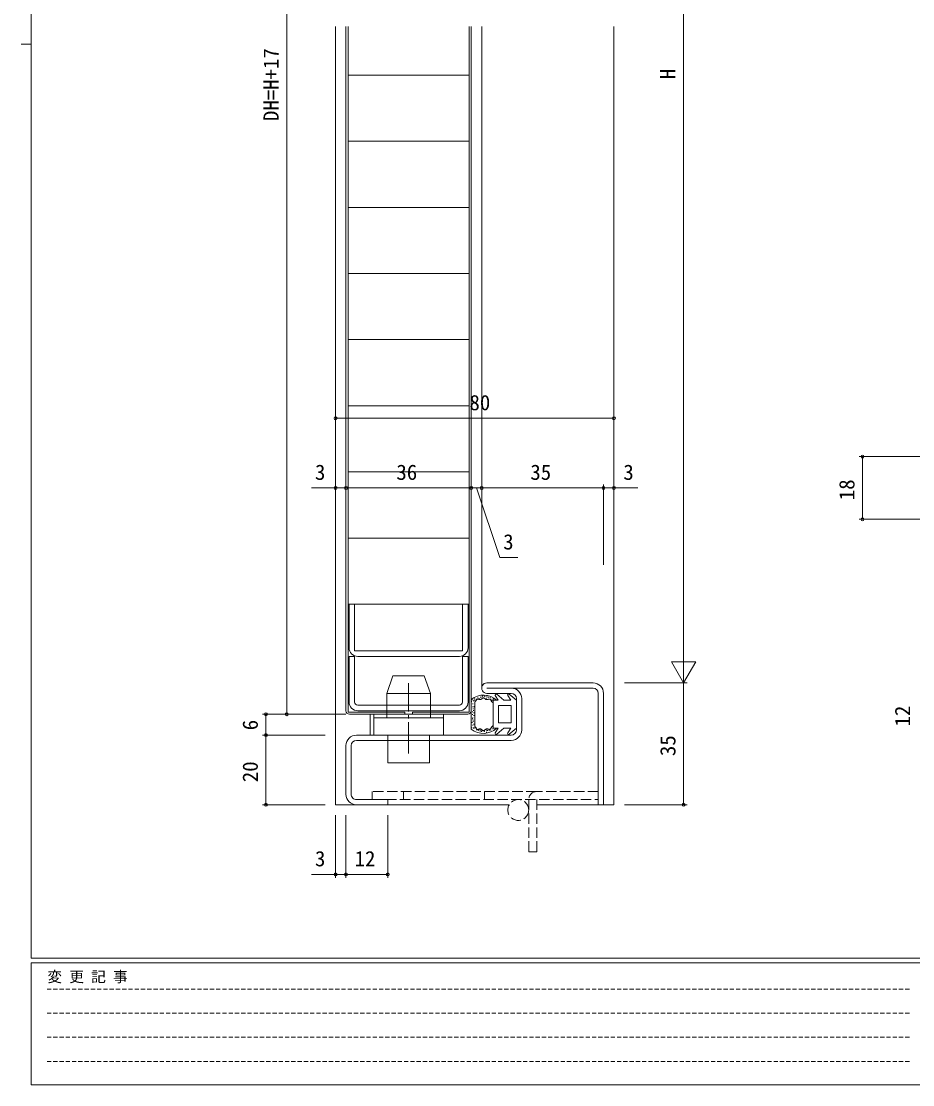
# Model space of a CAD drawing. Units: millimetres on the paper. Extents: x -397 to 397, y -282 to 282.
# Drawn here: x -396.7 to -140.5, y -282.1 to 23.4 of the extents above; entities that cross this region are included whole.
import ezdxf
from ezdxf.enums import TextEntityAlignment as Align

# ---------------------------------------------------------------- set-up
doc = ezdxf.new("R2010")
doc.units = ezdxf.units.MM
for name, pattern in [('CHAIN2', [12, 9, -1, 1, -1]), ('DASHED1', [1.8, 1.2, -0.6]), ('DASHED3', [4, 3, -1])]:
    doc.linetypes.add(name, pattern=pattern)
for name, color, linetype, lineweight in [('0-1_USER1', 4, 'Continuous', 9), ('0-2_YKK_ZWAK', 2, 'Continuous', 9), ('0-3_YKK_11', 6, 'Continuous', 9), ('0-4_YKK_12', 7, 'Continuous', 9), ('0-6_YKK_D', 7, 'Continuous', 9)]:
    doc.layers.add(name, color=color, linetype=linetype, lineweight=lineweight)
doc.styles.add('ＭＳ ゴシック', font='')
doc.styles.get('ＭＳ ゴシック').set_extended_font_data('MS Gothic')

msp = doc.modelspace()

# ---------------------------------------------------------------- linework, layer by layer
at = {"layer": '0-1_USER1'}
for p, q in [((-303.408, -174.686), (-303.408, 21.864)), ((-302.808, 21.864), (-302.808, -175.086)), ((-268.008, 21.864), (-268.008, -175.086)), ((-267.408, -174.686), (-267.408, 21.864)), ((-302.808, 7.914), (-268.008, 7.914)), ((-302.808, -11.086), (-268.008, -11.086)), ((-302.808, -30.086), (-268.008, -30.086)), ((-302.808, -49.086), (-268.008, -49.086)), ((-302.808, -68.086), (-268.008, -68.086)), ((-302.808, -87.086), (-268.008, -87.086)), ((-302.808, -106.086), (-268.008, -106.086)), ((-302.808, -125.086), (-268.008, -125.086)), ((-302.808, -144.086), (-268.008, -144.086)), ((-289.908, -164.686), (-291.658, -169.686)), ((-280.908, -164.686), (-289.908, -164.686)), ((-280.908, -164.686), (-279.158, -169.686)), ((-291.658, -176.686), (-291.658, -169.686)), ((-279.158, -169.686), (-291.658, -169.686)), ((-279.158, -176.686), (-279.158, -169.686)), ((-265.49, -171.08), (-265.49, -170.88)), ((-264.774, -170.877), (-264.774, -170.677)), ((-264.357, -170.853), (-264.357, -170.653)), ((-264.213, -170.555), (-264.213, -170.355)), ((-263.677, -170.519), (-263.677, -170.319)), ((-263.533, -170.722), (-263.533, -170.522)), ((-263.032, -171.128), (-263.032, -170.928)), ((-262.925, -170.567), (-262.925, -170.367)), ((-262.511, -170.924), (-262.511, -170.724)), ((-261.948, -170.983), (-261.948, -170.783)), ((-259.627, -171.686), (-260.529, -170.339)), ((-258.008, -171.686), (-260.087, -169.942)), ((-256.027, -171.686), (-256.929, -170.339)), ((-254.408, -171.686), (-256.487, -169.942)), ((-267.408, -171.444), (-267.408, -179.929)), ((-267.374, -172.082), (-267.374, -171.882)), ((-267.112, -171.653), (-267.112, -171.453)), ((-267, -172.763), (-267, -172.563)), ((-266.928, -173.674), (-266.928, -173.474)), ((-266.875, -174.264), (-266.875, -174.064)), ((-266.714, -171.958), (-266.714, -171.758)), ((-266.611, -171.772), (-266.611, -171.572)), ((-266.535, -173.603), (-266.535, -173.403)), ((-266.504, -171.354), (-266.504, -171.154)), ((-266.408, -179.206), (-266.408, -172.167)), ((-266.265, -171.891), (-266.265, -171.691)), ((-266.027, -171.486), (-266.027, -171.286)), ((-265.108, -171.295), (-265.108, -171.095)), ((-261.772, -171.464), (-261.772, -171.264)), ((-261.444, -171.757), (-261.444, -171.557)), ((-261.108, -171.686), (-261.108, -175.686)), ((-259.627, -171.686), (-261.108, -171.686)), ((-261.069, -171.405), (-261.069, -171.205)), ((-259.608, -178.186), (-259.608, -173.186)), ((-256.027, -171.686), (-258.008, -171.686)), ((-254.408, -171.686), (-254.408, -179.686)), ((-295.408, -181.686), (-295.408, -175.686)), ((-275.408, -175.686), (-295.408, -175.686)), ((-275.408, -176.686), (-295.408, -176.686)), ((-268.008, -175.086), (-284.308, -175.086)), ((-284.308, -175.086), (-284.308, -175.686)), ((-284.308, -175.686), (-268.408, -175.686)), ((-275.408, -181.686), (-275.408, -175.686)), ((-267.089, -175.819), (-267.089, -175.619)), ((-267.053, -177.088), (-267.053, -176.888)), ((-267.018, -175.086), (-267.018, -174.886)), ((-266.91, -176.82), (-266.91, -176.62)), ((-266.732, -174.693), (-266.732, -174.493)), ((-266.678, -175.372), (-266.678, -175.172)), ((-266.678, -176.159), (-266.678, -175.959)), ((-261.108, -179.686), (-261.108, -175.686)), ((-267.255, -179.669), (-267.255, -179.469)), ((-267.107, -178.16), (-267.107, -177.96)), ((-266.91, -178.893), (-266.91, -178.693)), ((-266.839, -177.892), (-266.839, -177.692)), ((-266.821, -177.445), (-266.821, -177.245)), ((-266.706, -179.573), (-266.706, -179.373)), ((-266.624, -178.607), (-266.624, -178.407)), ((-266.623, -179.919), (-266.623, -179.719)), ((-266.325, -179.728), (-266.325, -179.528)), ((-265.883, -180.253), (-265.883, -180.053)), ((-265.418, -180.193), (-265.418, -179.993)), ((-265.18, -180.229), (-265.18, -180.029)), ((-264.679, -180.36), (-264.679, -180.16)), ((-263.104, -180.205), (-263.104, -180.005)), ((-262.183, -180.39), (-262.183, -180.19)), ((-261.796, -180.332), (-261.796, -180.132)), ((-261.174, -180.003), (-261.174, -179.803)), ((-259.627, -179.686), (-261.108, -179.686)), ((-259.627, -179.686), (-260.529, -181.034)), ((-258.008, -179.686), (-260.087, -181.43)), ((-255.908, -178.186), (-259.608, -178.186)), ((-256.027, -179.686), (-258.008, -179.686)), ((-256.027, -179.686), (-256.929, -181.034)), ((-254.408, -179.686), (-256.487, -181.43)), ((-275.408, -181.686), (-295.408, -181.686)), ((-291.408, -181.686), (-291.408, -189.686)), ((-279.408, -181.686), (-279.408, -189.686)), ((-265.406, -180.468), (-265.406, -180.268)), ((-264.81, -180.635), (-264.81, -180.435)), ((-264.416, -180.766), (-264.416, -180.566)), ((-264.225, -180.563), (-264.225, -180.363)), ((-263.653, -180.778), (-263.653, -180.578)), ((-263.629, -180.599), (-263.629, -180.399)), ((-263.021, -180.969), (-263.021, -180.769)), ((-262.937, -180.432), (-262.937, -180.232)), ((-262.605, -180.437), (-262.605, -180.237)), ((-291.408, -189.686), (-279.408, -189.686))]:
    msp.add_line(p, q, dxfattribs=at)
at = {"layer": '0-1_USER1', "linetype": 'CHAIN2'}
msp.add_line((-285.408, -186.917), (-285.408, -166.776), dxfattribs=at)
at = {"layer": '0-1_USER1', "linetype": 'DASHED3'}
for p, q in [((-248.608, -197.886), (-295.908, -197.886)), ((-286.908, -200.186), (-286.908, -197.886)), ((-263.608, -200.186), (-263.608, -197.886)), ((-230.908, -197.886), (-248.608, -197.886)), ((-250.908, -215.186), (-250.908, -200.186)), ((-248.608, -200.186), (-248.608, -215.186)), ((-250.908, -215.186), (-248.608, -215.186))]:
    msp.add_line(p, q, dxfattribs=at)
at = {"layer": '0-1_USER1'}
for points in [[(-263.741, -171.033), (-263.797, -171.008), (-263.853, -170.992), (-263.908, -170.986), (-263.964, -170.993), (-264.019, -171.011), (-264.075, -171.038), (-264.131, -171.072), (-264.187, -171.113), (-264.244, -171.158), (-264.303, -171.205), (-264.362, -171.254), (-264.422, -171.301), (-264.484, -171.346), (-264.547, -171.387), (-264.612, -171.422), (-264.678, -171.45), (-264.747, -171.469), (-264.818, -171.477), (-264.89, -171.477), (-264.964, -171.468), (-265.038, -171.454), (-265.112, -171.435), (-265.186, -171.414), (-265.26, -171.392), (-265.332, -171.37), (-265.402, -171.351), (-265.469, -171.335), (-265.534, -171.325), (-265.596, -171.322), (-265.653, -171.328), (-265.707, -171.344), (-265.756, -171.372), (-265.8, -171.409), (-265.842, -171.456), (-265.88, -171.51), (-265.918, -171.57), (-265.954, -171.634), (-265.989, -171.701), (-266.026, -171.769)], [(-261.519, -172.111), (-261.554, -172.034), (-261.589, -171.959), (-261.624, -171.884), (-261.66, -171.812), (-261.697, -171.742), (-261.735, -171.675), (-261.775, -171.613), (-261.816, -171.555), (-261.859, -171.503), (-261.904, -171.456), (-261.951, -171.416), (-262.001, -171.384), (-262.054, -171.36), (-262.11, -171.344), (-262.168, -171.337), (-262.23, -171.339), (-262.295, -171.347), (-262.361, -171.36), (-262.43, -171.377), (-262.5, -171.396), (-262.571, -171.416), (-262.642, -171.436), (-262.714, -171.454), (-262.787, -171.469), (-262.859, -171.479), (-262.93, -171.484), (-263, -171.481), (-263.069, -171.469), (-263.137, -171.448), (-263.202, -171.418), (-263.267, -171.381), (-263.329, -171.339), (-263.391, -171.293), (-263.452, -171.245), (-263.511, -171.197), (-263.57, -171.15), (-263.627, -171.106), (-263.684, -171.067), (-263.741, -171.033)], [(-266.026, -171.769), (-266.063, -171.836), (-266.103, -171.901), (-266.145, -171.963), (-266.191, -172.019), (-266.242, -172.069), (-266.297, -172.111), (-266.305, -172.116), (-266.312, -172.12), (-266.32, -172.125), (-266.328, -172.129), (-266.336, -172.133), (-266.343, -172.137), (-266.351, -172.141), (-266.359, -172.145), (-266.367, -172.149), (-266.376, -172.152), (-266.384, -172.156), (-266.392, -172.16), (-266.4, -172.163), (-266.408, -172.167)], [(-255.908, -178.186), (-255.908, -173.186), (-259.608, -173.186)], [(-302.808, -175.086), (-286.508, -175.086), (-286.508, -175.686), (-302.408, -175.686)], [(-266.408, -179.206), (-266.4, -179.209), (-266.392, -179.213), (-266.384, -179.217), (-266.376, -179.22), (-266.367, -179.224), (-266.359, -179.228), (-266.351, -179.232), (-266.343, -179.236), (-266.336, -179.24), (-266.328, -179.244), (-266.32, -179.248), (-266.312, -179.252), (-266.305, -179.257), (-266.297, -179.262), (-266.242, -179.303), (-266.191, -179.353), (-266.145, -179.41), (-266.103, -179.471), (-266.063, -179.537), (-266.026, -179.604), (-265.989, -179.672), (-265.954, -179.738), (-265.918, -179.802), (-265.881, -179.862), (-265.842, -179.916), (-265.8, -179.963), (-265.756, -180.001), (-265.707, -180.028), (-265.653, -180.045), (-265.596, -180.05), (-265.534, -180.047), (-265.469, -180.037), (-265.402, -180.022), (-265.332, -180.002), (-265.26, -179.98), (-265.186, -179.958), (-265.112, -179.937), (-265.038, -179.919), (-264.964, -179.904)], [(-264.964, -179.904), (-264.89, -179.896), (-264.818, -179.895), (-264.747, -179.904), (-264.678, -179.922), (-264.612, -179.95), (-264.547, -179.985), (-264.484, -180.026), (-264.422, -180.071), (-264.362, -180.119), (-264.303, -180.167), (-264.244, -180.215), (-264.187, -180.26), (-264.131, -180.3), (-264.075, -180.335), (-264.019, -180.362), (-263.964, -180.379), (-263.908, -180.386), (-263.853, -180.381), (-263.797, -180.365), (-263.741, -180.339), (-263.684, -180.306), (-263.627, -180.266), (-263.57, -180.222), (-263.511, -180.175), (-263.452, -180.127), (-263.391, -180.079), (-263.329, -180.034), (-263.267, -179.992), (-263.202, -179.955), (-263.137, -179.925), (-263.069, -179.904), (-263, -179.892), (-262.93, -179.889), (-262.859, -179.893), (-262.787, -179.904), (-262.714, -179.919), (-262.642, -179.937), (-262.571, -179.956), (-262.5, -179.977)], [(-262.5, -179.977), (-262.43, -179.996), (-262.361, -180.013), (-262.295, -180.026), (-262.23, -180.034), (-262.169, -180.035), (-262.11, -180.029), (-262.054, -180.013), (-262.001, -179.988), (-261.951, -179.956), (-261.904, -179.916), (-261.859, -179.87), (-261.816, -179.818), (-261.775, -179.76), (-261.735, -179.697), (-261.697, -179.631), (-261.66, -179.561), (-261.624, -179.488), (-261.589, -179.414), (-261.554, -179.338), (-261.519, -179.262)]]:
    msp.add_lwpolyline(points, dxfattribs=at)
at = {"layer": '0-1_USER1', "linetype": 'DASHED3'}
msp.add_lwpolyline([(-295.908, -197.886), (-295.908, -200.186), (-230.908, -200.186), (-230.908, -197.886)], dxfattribs=at)
msp.add_circle((-253.908, -203.186), 3, dxfattribs=at)
at = {"layer": '0-1_USER1'}
for centre, radius, start, end in [((-263.908, -175.686), 5.5, 46.65824, 129.51963), ((-260.28, -170.172), 0.3, 49.99756, 213.78886), ((-256.68, -170.172), 0.3, 49.99756, 213.78886), ((-263.908, -175.686), 4.3, 49.37051, 56.2499), ((-302.408, -174.686), 1, 180, 270), ((-268.408, -174.686), 1, 270, 0), ((-263.908, -175.686), 5.5, 230.48036, 313.34175), ((-263.908, -175.686), 4.3, 303.7499, 310.62928), ((-260.28, -181.201), 0.3, 146.21114, 310.00244), ((-256.68, -181.201), 0.3, 146.21114, 310.00244)]:
    msp.add_arc(centre, radius, start, end, dxfattribs=at)
at = {"layer": '0-1_USER1', "linetype": 'DASHED3'}
msp.add_arc((-248.608, -200.186), 2.3, 90, 180, dxfattribs=at)
at = {"layer": '0-2_YKK_ZWAK'}
for p, q in [((-306.408, 21.864), (-306.408, -201.686)), ((-264.408, 21.864), (-264.408, -168.198)), ((-226.408, 21.864), (-226.408, -201.686)), ((-296.408, -175.687), (-296.408, -181.687)), ((-306.408, -201.686), (-256.506, -201.686)), ((-248.608, -201.686), (-226.408, -201.686))]:
    msp.add_line(p, q, dxfattribs=at)
at = {"layer": '0-3_YKK_11'}
for p, q in [((-320.408, 191.314), (-320.408, -175.686)), ((-206.408, 176.314), (-206.408, -159.686)), ((-306.408, -132.736), (-306.408, -89.686)), ((-306.408, -90.686), (-226.408, -90.686)), ((-226.408, -132.736), (-226.408, -89.686)), ((-137.982, -101.686), (-155.982, -101.686)), ((-154.982, -119.686), (-154.982, -101.686)), ((-306.408, -132.736), (-306.408, -109.686)), ((-303.408, -143.086), (-303.408, -109.686)), ((-303.408, -132.736), (-303.408, -109.686)), ((-267.408, -132.736), (-267.408, -109.686)), ((-267.408, -132.736), (-267.408, -109.686)), ((-264.408, -167.174), (-264.408, -109.686)), ((-264.408, -132.736), (-264.408, -109.686)), ((-229.408, -132.736), (-229.408, -109.686)), ((-229.408, -132.736), (-229.408, -109.686)), ((-226.408, -132.736), (-226.408, -109.686)), ((-267.408, -110.686), (-303.408, -110.686)), ((-264.408, -110.686), (-267.408, -110.686)), ((-264.408, -110.686), (-229.408, -110.686)), ((-137.982, -119.686), (-155.982, -119.686)), ((-206.408, -166.686), (-206.408, -154.562)), ((-206.408, -166.686), (-209.908, -160.624)), ((-202.908, -160.624), (-209.908, -160.624)), ((-206.408, -166.686), (-202.908, -160.624)), ((-223.408, -166.686), (-205.408, -166.686)), ((-223.408, -166.686), (-205.408, -166.686)), ((-206.408, -166.686), (-206.408, -201.686)), ((-303.408, -175.686), (-327.408, -175.686)), ((-326.408, -175.686), (-326.408, -181.686)), ((-303.408, -175.686), (-321.408, -175.686)), ((-309.408, -181.686), (-327.408, -181.686)), ((-309.408, -181.686), (-327.408, -181.686)), ((-326.408, -181.686), (-326.408, -201.686)), ((-309.408, -201.686), (-327.408, -201.686)), ((-223.408, -201.686), (-205.408, -201.686)), ((-306.408, -204.686), (-306.408, -222.686)), ((-303.408, -204.686), (-303.408, -222.686)), ((-303.408, -204.686), (-303.408, -222.686)), ((-291.408, -204.686), (-291.408, -222.686)), ((-291.408, -221.686), (-303.408, -221.686))]:
    msp.add_line(p, q, dxfattribs=at)
for points in [[(-303.408, -110.686), (-306.408, -110.686), (-313.308, -110.686)], [(-265.908, -110.686), (-259.222, -130.686), (-254.022, -130.686)], [(-229.408, -110.686), (-226.408, -110.686), (-219.508, -110.686)], [(-303.408, -221.686), (-306.408, -221.686), (-313.308, -221.686)]]:
    msp.add_lwpolyline(points, dxfattribs=at)
for centre in [(-306.408, -90.686), (-226.408, -90.686), (-154.982, -101.686), (-306.408, -110.686), (-303.408, -110.686), (-303.408, -110.686), (-267.408, -110.686), (-267.408, -110.686), (-264.408, -110.686), (-264.408, -110.686), (-229.408, -110.686), (-229.408, -110.686), (-226.408, -110.686), (-154.982, -119.686), (-326.408, -175.686), (-320.408, -175.686), (-326.408, -181.686), (-326.408, -181.686), (-326.408, -201.686), (-206.408, -201.686), (-306.408, -221.686), (-303.408, -221.686), (-303.408, -221.686), (-291.408, -221.686)]:
    msp.add_circle(centre, 0.425, dxfattribs=at)
at = {"layer": '0-4_YKK_12'}
for p, q in [((-300.008, -159.086), (-270.808, -159.086)), ((-232.408, -166.686), (-262.908, -166.686)), ((-232.408, -168.186), (-262.908, -168.186)), ((-262.908, -169.686), (-255.908, -169.686)), ((-300.008, -173.086), (-270.808, -173.086)), ((-254.408, -171.186), (-254.408, -180.186)), ((-252.908, -180.186), (-252.908, -171.186)), ((-270.808, -174.686), (-300.008, -174.686)), ((-255.908, -181.686), (-300.408, -181.686)), ((-300.408, -183.186), (-255.908, -183.186)), ((-303.408, -184.686), (-303.408, -198.686)), ((-301.908, -198.686), (-301.908, -184.686))]:
    msp.add_line(p, q, dxfattribs=at)
for points in [[(-269.908, -157.486), (-300.908, -157.486), (-300.908, -144.086), (-302.508, -144.086), (-302.508, -156.586)], [(-268.308, -156.586), (-268.308, -144.086), (-269.908, -144.086), (-269.908, -157.486)], [(-302.508, -172.186), (-302.508, -159.086), (-300.908, -159.086), (-300.908, -172.186)], [(-269.908, -172.186), (-269.908, -159.086), (-268.308, -159.086), (-268.308, -172.186)], [(-229.408, -169.686), (-229.408, -201.686), (-230.908, -201.686), (-230.908, -169.686)], [(-300.408, -201.686), (-291.408, -201.686), (-291.408, -200.186), (-300.408, -200.186)]]:
    msp.add_lwpolyline(points, dxfattribs=at)
for centre, radius, start, end in [((-300.008, -156.586), 2.5, 180.00001, 269.99999), ((-270.808, -156.586), 2.5, 270.00001, 359.99999), ((-262.908, -168.186), 1.5, 89.99998, 270.00057), ((-232.408, -169.686), 3, 359.99998, 89.99969), ((-255.908, -171.186), 3, 359.99998, 89.99998), ((-255.908, -171.186), 1.5, 359.99998, 89.99941), ((-232.408, -169.686), 1.5, 359.99998, 89.99998), ((-300.008, -172.186), 2.5, 180.00001, 269.99999), ((-300.008, -172.186), 0.9, 180.00001, 269.99999), ((-270.808, -172.186), 0.9, 270.00001, 359.99999), ((-270.808, -172.186), 2.5, 270.00001, 359.99999), ((-255.908, -180.186), 1.5, 270, 359.99998), ((-255.908, -180.186), 3, 270, 359.99998), ((-300.408, -184.686), 3, 89.99998, 180.00025), ((-300.408, -184.686), 1.5, 89.99998, 179.99996), ((-300.408, -198.686), 3, 180.00025, 270), ((-300.408, -198.686), 1.5, 179.99996, 270)]:
    msp.add_arc(centre, radius, start, end, dxfattribs=at)
at = {"layer": '0-6_YKK_D'}
for p, q in [((-393.908, -245.7), (-393.908, 279.3)), ((-396.708, 16.8), (-393.908, 16.8)), ((376.092, -245.7), (-393.908, -245.7)), ((338.292, -247.1), (-393.908, -247.1)), ((-393.908, -282.1), (-393.908, -247.1)), ((-393.908, -282.1), (338.292, -282.1))]:
    msp.add_line(p, q, dxfattribs=at)
at = {"layer": '0-6_YKK_D', "linetype": 'DASHED1'}
for p, q in [((-389.31, -254.612), (-141.117, -254.612)), ((-389.31, -261.541), (-141.117, -261.541)), ((-389.31, -268.47), (-141.117, -268.47)), ((-389.31, -275.398), (-141.117, -275.398))]:
    msp.add_line(p, q, dxfattribs=at)

# ---------------------------------------------------------------- texts
at = {"layer": '0-3_YKK_11', "style": 'ＭＳ ゴシック'}
for s, p in [('DH=H+17', (-321.408, -5.306)), ('H', (-207.408, 6.714)), ('18', (-155.982, -114.206)), ('12', (-139.982, -179.206)), ('6', (-327.408, -180.286)), ('35', (-207.408, -187.706)), ('20', (-327.408, -195.206))]:
    msp.add_text(s, height=4.399, rotation=90, dxfattribs=at).set_placement(p, align=Align.BOTTOM_LEFT)
for s, p in [('80', (-267.928, -89.686)), ('3', (-312.308, -109.686)), ('36', (-288.928, -109.686)), ('35', (-250.428, -109.686)), ('3', (-223.708, -109.686)), ('3', (-258.222, -129.686)), ('3', (-312.308, -220.686)), ('12', (-300.928, -220.686))]:
    msp.add_text(s, height=4.399, dxfattribs=at).set_placement(p, align=Align.BOTTOM_LEFT)
at = {"layer": '0-6_YKK_D', "style": 'ＭＳ ゴシック'}
msp.add_text('変 更 記 事', height=3.079, dxfattribs=at).set_placement((-389.194, -253.547), align=Align.BOTTOM_LEFT)

doc.saveas('drawing.dxf')
